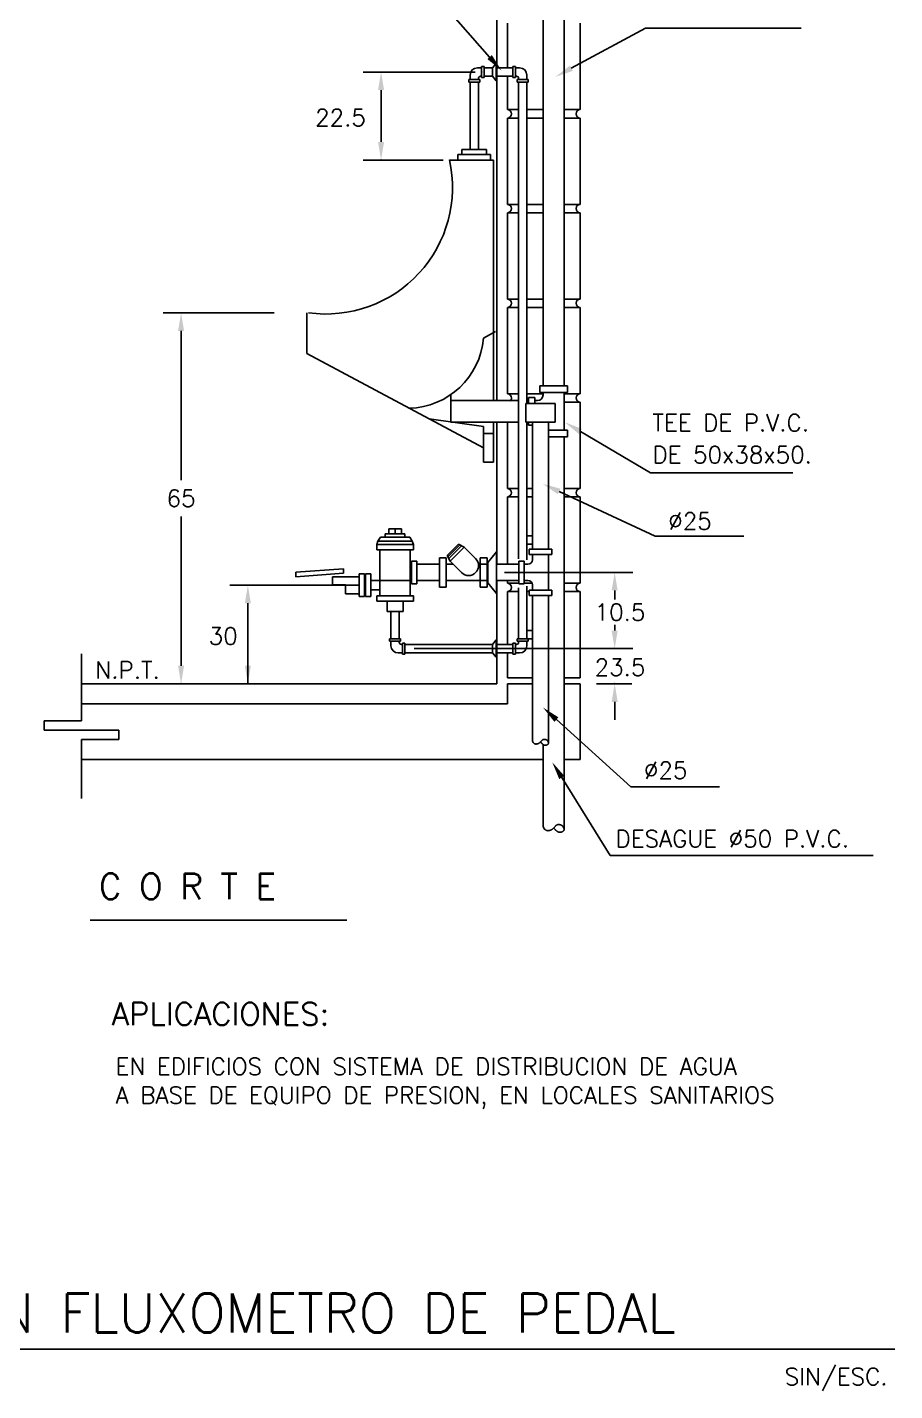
# Model space of a CAD drawing. Extents: x 145.7 to 190.5, y 293.8 to 329.7.
# Drawn here: x 161.68 to 166.81, y 317.52 to 325.58 of the extents above; entities that cross this region are included whole.
import ezdxf
from ezdxf.enums import TextEntityAlignment as Align

# ---------------------------------------------------------------- set-up
doc = ezdxf.new("R2010")
doc.units = 0
doc.header["$LTSCALE"] = 0.4
doc.header["$MEASUREMENT"] = 0
doc.layers.add('A13', color=130, linetype='CONTINUOUS')
doc.layers.add('LETRAS', color=50, linetype='CONTINUOUS')
doc.styles.add('ROMANS', font='ROMANS.SHX', dxfattribs={"width": 1.5, "height": 0.3})

msp = doc.modelspace()

# ---------------------------------------------------------------- linework, layer by layer
at = {"layer": 'A13'}
for p, q in [((164.7344, 323.4604), (164.7344, 326.1237)), ((164.8588, 323.4604), (164.8588, 325.952)), ((164.4603, 325.9267), (164.4603, 323.3738)), ((164.523, 325.6032), (164.523, 325.34)), ((164.9542, 325.6032), (164.9542, 325.0928)), ((164.3031, 325.2712), (164.3031, 325.2972)), ((164.3707, 325.34), (164.3459, 325.34)), ((164.3707, 325.29), (164.3647, 325.29)), ((164.3857, 325.3472), (164.3707, 325.3472)), ((164.3707, 325.3472), (164.3707, 325.2828)), ((164.3857, 325.2828), (164.3857, 325.3472)), ((164.3857, 325.34), (164.4362, 325.34)), ((164.3857, 325.29), (164.4362, 325.29)), ((164.4362, 325.34), (164.4574, 325.3665)), ((164.4362, 325.29), (164.4362, 325.34)), ((164.4362, 325.29), (164.4574, 325.2635)), ((164.4574, 325.2635), (164.4574, 325.3665)), ((164.4574, 325.34), (164.556, 325.34)), ((164.4574, 325.29), (164.556, 325.29)), ((164.523, 325.29), (164.523, 325.0928)), ((164.556, 325.2828), (164.556, 325.3472)), ((164.556, 325.3472), (164.571, 325.3472)), ((164.571, 325.3472), (164.571, 325.2828)), ((164.571, 325.34), (164.5958, 325.34)), ((164.571, 325.29), (164.577, 325.29)), ((164.6386, 325.2712), (164.6386, 325.2972)), ((164.2952, 325.2561), (164.2952, 325.2712)), ((164.2952, 325.2712), (164.3596, 325.2712)), ((164.3596, 325.2561), (164.2952, 325.2561)), ((164.3031, 324.857), (164.3031, 325.2561)), ((164.3518, 325.2712), (164.3518, 325.2772)), ((164.3518, 324.857), (164.3518, 325.2561)), ((164.3596, 325.2712), (164.3596, 325.2561)), ((164.3707, 325.2828), (164.3857, 325.2828)), ((164.571, 325.2828), (164.556, 325.2828)), ((164.5821, 325.2712), (164.5821, 325.2561)), ((164.6465, 325.2712), (164.5821, 325.2712)), ((164.5821, 325.2561), (164.6465, 325.2561)), ((164.5899, 325.2712), (164.5899, 325.2772)), ((164.5899, 323.3643), (164.5899, 325.2561)), ((164.6386, 323.3643), (164.6386, 325.2561)), ((164.6465, 325.2561), (164.6465, 325.2712)), ((164.523, 325.0928), (164.5899, 325.0928)), ((164.6386, 325.0928), (164.7344, 325.0928)), ((164.8588, 325.0928), (164.9542, 325.0928)), ((164.523, 325.0434), (164.523, 324.5331)), ((164.523, 325.0434), (164.5899, 325.0434)), ((164.6386, 325.0434), (164.7344, 325.0434)), ((164.8588, 325.0434), (164.9542, 325.0434)), ((164.9542, 325.0434), (164.9542, 324.5331)), ((164.2295, 324.7953), (164.2295, 324.8271)), ((164.2295, 324.8271), (164.4238, 324.8271)), ((164.254, 324.8271), (164.254, 324.857)), ((164.254, 324.857), (164.3993, 324.857)), ((164.3993, 324.8271), (164.254, 324.8271)), ((164.3993, 324.857), (164.3993, 324.8271)), ((164.4238, 324.8271), (164.4238, 324.7953)), ((164.1811, 324.7953), (164.4421, 324.7953)), ((164.4238, 324.7953), (164.2295, 324.7953)), ((164.4421, 323.3738), (164.4421, 324.7953)), ((164.523, 324.5331), (164.5899, 324.5331)), ((164.523, 324.4837), (164.5899, 324.4837)), ((164.523, 324.4837), (164.523, 323.9734)), ((164.6386, 324.5331), (164.7344, 324.5331)), ((164.6386, 324.4837), (164.7344, 324.4837)), ((164.8588, 324.5331), (164.9542, 324.5331)), ((164.8588, 324.4837), (164.9542, 324.4837)), ((164.9542, 324.4837), (164.9542, 323.9734)), ((164.523, 323.9734), (164.5899, 323.9734)), ((164.523, 323.924), (164.5899, 323.924)), ((164.523, 323.924), (164.523, 323.4137)), ((164.6386, 323.9734), (164.7344, 323.9734)), ((164.6386, 323.924), (164.7344, 323.924)), ((164.8588, 323.9734), (164.9542, 323.9734)), ((164.8588, 323.924), (164.9542, 323.924)), ((164.9542, 323.924), (164.9542, 323.4137)), ((163.3382, 323.7416), (163.3382, 323.8921)), ((164.3819, 323.7416), (164.4521, 323.7817)), ((163.3382, 323.7416), (163.3382, 323.6513)), ((163.3382, 323.6513), (164.3819, 323.094)), ((164.7143, 323.4604), (164.8789, 323.4604)), ((164.7143, 323.4221), (164.7143, 323.4604)), ((164.8789, 323.4604), (164.8789, 323.4221)), ((164.1892, 323.4089), (164.1892, 323.2462)), ((164.1892, 323.3738), (164.4603, 323.3738)), ((164.4603, 323.3738), (164.5899, 323.3738)), ((164.523, 323.4137), (164.5899, 323.4137)), ((164.5899, 322.4384), (164.5899, 323.3643)), ((164.6386, 323.4137), (164.7344, 323.4137)), ((164.6386, 323.3768), (164.6477, 323.3768)), ((164.6386, 323.3738), (164.6477, 323.3738)), ((164.6386, 323.3559), (164.6386, 323.3643)), ((164.6477, 323.3922), (164.6861, 323.3922)), ((164.6477, 323.3559), (164.6477, 323.3922)), ((164.6861, 323.3922), (164.6861, 323.3559)), ((164.6861, 323.3738), (164.7015, 323.3738)), ((164.8789, 323.4221), (164.7143, 323.4221)), ((164.7344, 323.4067), (164.7344, 323.4221)), ((164.8588, 323.1979), (164.8588, 323.4221)), ((164.8588, 323.4137), (164.9542, 323.4137)), ((164.8588, 323.3643), (164.9542, 323.3643)), ((164.9542, 323.3643), (164.9542, 322.854)), ((164.3819, 323.2198), (164.0602, 323.2657)), ((164.1892, 323.2462), (164.4603, 323.2462)), ((164.3819, 323.009), (164.3819, 323.2198)), ((164.4421, 323.009), (164.4421, 323.2462)), ((164.4603, 323.2462), (164.5899, 323.2462)), ((164.4603, 323.2462), (164.4603, 322.4059)), ((164.523, 323.2462), (164.523, 322.854)), ((164.6386, 323.2462), (164.6477, 323.2462)), ((164.6386, 322.4322), (164.6386, 323.2455)), ((164.6477, 323.2277), (164.6477, 323.2455)), ((164.6713, 323.2277), (164.6477, 323.2277)), ((164.8789, 323.1979), (164.7668, 323.1979)), ((164.8789, 323.1595), (164.8789, 323.1979)), ((164.4421, 323.1796), (164.3819, 323.1796)), ((164.7668, 323.1595), (164.8789, 323.1595)), ((164.8588, 320.8378), (164.8588, 323.1595)), ((164.523, 323.0845), (164.523, 323.0814)), ((164.3819, 323.009), (164.3819, 323.0291)), ((164.4421, 323.009), (164.3819, 323.009)), ((164.523, 322.854), (164.5899, 322.854)), ((164.523, 322.8046), (164.523, 322.4059)), ((164.523, 322.8046), (164.5899, 322.8046)), ((164.6386, 322.854), (164.6713, 322.854)), ((164.6386, 322.8046), (164.6713, 322.8046)), ((164.8588, 322.854), (164.9542, 322.854)), ((164.8588, 322.8046), (164.9542, 322.8046)), ((164.9542, 322.8046), (164.9542, 322.2943)), ((163.7581, 322.5427), (163.7733, 322.5656)), ((163.8012, 322.5859), (163.8012, 322.5656)), ((163.8215, 322.6163), (163.8215, 322.5859)), ((163.8215, 322.6163), (163.8975, 322.6163)), ((163.8975, 322.6163), (163.8975, 322.5859)), ((163.9178, 322.5859), (163.9178, 322.5656)), ((163.9457, 322.5656), (163.9609, 322.5427)), ((164.6386, 322.5741), (164.6713, 322.5741)), ((163.7505, 322.5224), (163.7581, 322.5427)), ((163.7505, 322.5224), (163.7505, 322.492)), ((163.7505, 322.492), (163.786, 322.492)), ((163.7697, 322.2199), (163.7697, 322.492)), ((163.7697, 322.492), (163.9493, 322.492)), ((163.933, 322.492), (163.786, 322.492)), ((163.933, 322.492), (163.9685, 322.492)), ((163.9493, 322.492), (163.9493, 322.2199)), ((163.9609, 322.5427), (163.9685, 322.5224)), ((163.9685, 322.5224), (163.9685, 322.492)), ((164.1677, 322.4581), (164.2343, 322.5248)), ((164.2684, 322.5074), (164.2343, 322.5248)), ((164.2684, 322.5074), (164.3356, 322.4402)), ((164.4077, 322.4167), (164.4587, 322.4804)), ((164.4587, 322.2332), (164.4587, 322.4804)), ((164.6386, 322.5248), (164.6713, 322.5248)), ((163.9884, 322.4059), (164.121, 322.4059)), ((164.1616, 322.4059), (164.2032, 322.4059)), ((164.1851, 322.4241), (164.1677, 322.4581)), ((164.2523, 322.3569), (164.1851, 322.4241)), ((164.3524, 322.4059), (164.3626, 322.4059)), ((164.3524, 322.4059), (164.4077, 322.4059)), ((164.4077, 322.2966), (164.4077, 322.4167)), ((164.4077, 322.2969), (164.4077, 322.4167)), ((164.4587, 322.4059), (164.591, 322.4059)), ((164.6222, 322.4059), (164.6449, 322.4059)), ((164.6713, 322.4635), (164.6713, 322.4323)), ((164.7668, 322.4635), (164.7668, 322.2529)), ((163.2717, 322.3586), (163.5536, 322.3796)), ((163.2717, 322.3329), (163.2717, 322.3586)), ((163.5536, 322.3539), (163.2717, 322.3329)), ((163.6467, 322.3315), (163.4902, 322.3315)), ((163.4902, 322.3315), (163.4902, 322.2849)), ((163.5536, 322.3796), (163.5536, 322.3539)), ((163.6853, 322.3105), (163.6779, 322.3105)), ((163.7697, 322.3105), (163.7165, 322.3105)), ((163.9493, 322.3105), (163.7697, 322.3105)), ((163.9884, 322.3105), (164.121, 322.3105)), ((164.1616, 322.3102), (164.4077, 322.3102)), ((164.4587, 322.3105), (164.591, 322.3105)), ((164.4603, 322.3105), (164.4603, 321.6999)), ((164.523, 322.3105), (164.523, 322.2943)), ((164.6222, 322.3105), (164.6449, 322.3105)), ((163.4902, 322.2849), (163.5655, 322.2849)), ((163.5655, 322.2849), (163.5655, 322.2306)), ((163.5655, 322.2306), (163.6467, 322.2306)), ((163.6853, 322.2552), (163.6779, 322.2552)), ((163.7697, 322.2552), (163.7165, 322.2552)), ((164.4077, 322.2969), (164.4587, 322.2332)), ((164.523, 322.2943), (164.591, 322.2943)), ((164.523, 322.2449), (164.5899, 322.2449)), ((164.523, 322.2449), (164.523, 321.9322)), ((164.5899, 321.9661), (164.5899, 322.2666)), ((164.6222, 322.2943), (164.6692, 322.2943)), ((164.6386, 321.9661), (164.6386, 322.2771)), ((164.6386, 322.2449), (164.6522, 322.2449)), ((164.6713, 322.2841), (164.6713, 322.2529)), ((164.8588, 322.2943), (164.9542, 322.2943)), ((164.8588, 322.2449), (164.9542, 322.2449)), ((164.9542, 322.2449), (164.9542, 321.7346)), ((163.7505, 322.2199), (163.7505, 322.189)), ((163.7505, 322.2199), (163.9685, 322.2199)), ((163.9685, 322.189), (163.7505, 322.189)), ((163.8119, 322.1268), (163.8119, 322.1881)), ((163.8119, 322.1881), (163.9071, 322.1881)), ((163.9071, 322.1881), (163.9071, 322.1268)), ((163.9685, 322.2199), (163.9685, 322.189)), ((163.9071, 322.1268), (163.8119, 322.1268)), ((163.8346, 321.9661), (163.8346, 322.1268)), ((163.8833, 321.9661), (163.8833, 322.1268)), ((164.6386, 322.0144), (164.6713, 322.0144)), ((163.8272, 321.9661), (163.8272, 321.9511)), ((163.8916, 321.9661), (163.8272, 321.9661)), ((163.8272, 321.9511), (163.8916, 321.9511)), ((163.835, 321.9511), (163.835, 321.925)), ((163.8837, 321.9511), (163.8837, 321.9451)), ((163.8916, 321.9511), (163.8916, 321.9661)), ((163.9026, 321.9322), (163.8966, 321.9322)), ((163.9026, 321.875), (163.9026, 321.9394)), ((163.9026, 321.9394), (163.9176, 321.9394)), ((163.9176, 321.9394), (163.9176, 321.875)), ((163.9176, 321.9322), (164.4362, 321.9322)), ((164.4362, 321.9329), (164.4574, 321.9594)), ((164.4362, 321.8829), (164.4362, 321.9329)), ((164.4574, 321.8564), (164.4574, 321.9594)), ((164.4603, 321.9322), (164.556, 321.9322)), ((164.556, 321.9394), (164.556, 321.875)), ((164.571, 321.9394), (164.556, 321.9394)), ((164.571, 321.875), (164.571, 321.9394)), ((164.571, 321.9322), (164.577, 321.9322)), ((164.5821, 321.9511), (164.5821, 321.9661)), ((164.5821, 321.9661), (164.6465, 321.9661)), ((164.6465, 321.9511), (164.5821, 321.9511)), ((164.5899, 321.9511), (164.5899, 321.9451)), ((164.6386, 321.9511), (164.6386, 321.925)), ((164.6465, 321.9661), (164.6465, 321.9511)), ((164.6465, 321.9651), (164.6713, 321.9651)), ((163.9026, 321.8822), (163.8778, 321.8822)), ((163.9176, 321.875), (163.9026, 321.875)), ((163.9176, 321.8822), (164.4367, 321.8822)), ((164.4362, 321.8829), (164.4574, 321.8564)), ((164.4603, 321.8822), (164.556, 321.8822)), ((164.523, 321.8822), (164.523, 321.7346)), ((164.556, 321.875), (164.571, 321.875)), ((164.571, 321.8822), (164.5958, 321.8822)), ((164.523, 321.7346), (164.6713, 321.7346)), ((164.8588, 321.7346), (164.9542, 321.7346)), ((164.6708, 321.3615), (164.672, 321.3594)), ((164.672, 321.3594), (164.6741, 321.3559)), ((164.6741, 321.3559), (164.6761, 321.353)), ((164.6761, 321.353), (164.6779, 321.3507)), ((164.6779, 321.3507), (164.6795, 321.3489)), ((164.6795, 321.3489), (164.6811, 321.3475)), ((164.6811, 321.3475), (164.6826, 321.3464)), ((164.6826, 321.3464), (164.6841, 321.3456)), ((164.6841, 321.3456), (164.6857, 321.3449)), ((164.6857, 321.3449), (164.6872, 321.3445)), ((164.6872, 321.3445), (164.6887, 321.3442)), ((164.6887, 321.3442), (164.6903, 321.344)), ((164.6903, 321.344), (164.6918, 321.3439)), ((164.6918, 321.3439), (164.6934, 321.3439)), ((164.6934, 321.3439), (164.6949, 321.344)), ((164.6949, 321.344), (164.6964, 321.3441)), ((164.6964, 321.3441), (164.6979, 321.3443)), ((164.6979, 321.3443), (164.6993, 321.3446)), ((164.6993, 321.3446), (164.7007, 321.3449)), ((164.7007, 321.3449), (164.7021, 321.3452)), ((164.7021, 321.3452), (164.7035, 321.3456)), ((164.7035, 321.3456), (164.7048, 321.3461)), ((164.7048, 321.3461), (164.7062, 321.3466)), ((164.7062, 321.3466), (164.7075, 321.3472)), ((164.7075, 321.3472), (164.7088, 321.3479)), ((164.7088, 321.3479), (164.7101, 321.3486)), ((164.7101, 321.3486), (164.7113, 321.3494)), ((164.7113, 321.3494), (164.7126, 321.3502)), ((164.7126, 321.3502), (164.7138, 321.3511)), ((164.7138, 321.3511), (164.715, 321.3521)), ((164.715, 321.3521), (164.7162, 321.3531)), ((164.7162, 321.3531), (164.7173, 321.3541)), ((164.7173, 321.3541), (164.7184, 321.3552)), ((164.7184, 321.3552), (164.7195, 321.3563)), ((164.7195, 321.3563), (164.7206, 321.3575)), ((164.7204, 321.355), (164.7196, 321.3561)), ((164.7213, 321.354), (164.7204, 321.355)), ((164.7206, 321.3575), (164.7216, 321.3586)), ((164.7221, 321.353), (164.7213, 321.354)), ((164.7216, 321.3586), (164.7226, 321.3598)), ((164.7229, 321.352), (164.7221, 321.353)), ((164.7226, 321.3598), (164.7237, 321.3609)), ((164.7236, 321.3511), (164.7229, 321.352)), ((164.7244, 321.3502), (164.7236, 321.3511)), ((164.7237, 321.3609), (164.7246, 321.3621)), ((164.7253, 321.3493), (164.7244, 321.3502)), ((164.7246, 321.3621), (164.7256, 321.3632)), ((164.7261, 321.3484), (164.7253, 321.3493)), ((164.7256, 321.3632), (164.7266, 321.3642)), ((164.727, 321.3475), (164.7261, 321.3484)), ((164.7266, 321.3642), (164.7276, 321.3652)), ((164.7279, 321.3466), (164.727, 321.3475)), ((164.7276, 321.3652), (164.7286, 321.3661)), ((164.7288, 321.3458), (164.7279, 321.3466)), ((164.7286, 321.3661), (164.7295, 321.367)), ((164.7297, 321.3449), (164.7288, 321.3458)), ((164.7295, 321.367), (164.7306, 321.3678)), ((164.7307, 321.3441), (164.7297, 321.3449)), ((164.7306, 321.3678), (164.7316, 321.3686)), ((164.7316, 321.3433), (164.7307, 321.3441)), ((164.7316, 321.3686), (164.7326, 321.3692)), ((164.7325, 321.3425), (164.7316, 321.3433)), ((164.7334, 321.3418), (164.7325, 321.3425)), ((164.7326, 321.3692), (164.7337, 321.3698)), ((164.7342, 321.3412), (164.7334, 321.3418)), ((164.7337, 321.3698), (164.7348, 321.3703)), ((164.7351, 321.3406), (164.7342, 321.3412)), ((164.7344, 320.8547), (164.7344, 321.3411)), ((164.7348, 321.3703), (164.736, 321.3707)), ((164.7359, 321.34), (164.7351, 321.3406)), ((164.736, 321.3707), (164.7372, 321.371)), ((164.7372, 321.371), (164.7384, 321.3713)), ((164.7384, 321.3713), (164.7396, 321.3714)), ((164.7396, 321.3714), (164.7408, 321.3715)), ((164.7408, 321.3715), (164.7421, 321.3716)), ((164.7421, 321.3716), (164.7434, 321.3716)), ((164.7434, 321.3716), (164.7446, 321.3715)), ((164.7446, 321.3715), (164.7459, 321.3713)), ((164.7459, 321.3713), (164.7472, 321.3711)), ((164.7472, 321.3711), (164.7485, 321.3708)), ((164.7485, 321.3708), (164.7497, 321.3705)), ((164.7497, 321.3705), (164.7509, 321.3702)), ((164.7509, 321.3702), (164.7521, 321.3697)), ((164.7521, 321.3697), (164.7532, 321.3693)), ((164.7532, 321.3693), (164.7543, 321.3687)), ((164.7543, 321.3687), (164.7553, 321.3681)), ((164.7553, 321.3681), (164.7562, 321.3675)), ((164.7562, 321.3675), (164.7572, 321.3669)), ((164.7572, 321.3669), (164.758, 321.3662)), ((164.758, 321.3662), (164.7588, 321.3655)), ((164.7588, 321.3655), (164.7596, 321.3647)), ((164.7601, 321.3402), (164.759, 321.3395)), ((164.7596, 321.3647), (164.7602, 321.3639)), ((164.7611, 321.3408), (164.7601, 321.3402)), ((164.7602, 321.3639), (164.7609, 321.3632)), ((164.7609, 321.3632), (164.7614, 321.3624)), ((164.762, 321.3415), (164.7611, 321.3408)), ((164.7614, 321.3624), (164.762, 321.3616)), ((164.762, 321.3616), (164.7625, 321.3608)), ((164.7628, 321.3423), (164.762, 321.3415)), ((164.7625, 321.3608), (164.7629, 321.3599)), ((164.7635, 321.343), (164.7628, 321.3423)), ((164.7629, 321.3599), (164.7633, 321.3591)), ((164.7633, 321.3591), (164.7638, 321.3583)), ((164.7642, 321.3438), (164.7635, 321.343)), ((164.7638, 321.3583), (164.7642, 321.3574)), ((164.7642, 321.3574), (164.7646, 321.3566)), ((164.7648, 321.3446), (164.7642, 321.3438)), ((164.7646, 321.3566), (164.765, 321.3558)), ((164.7653, 321.3453), (164.7648, 321.3446)), ((164.765, 321.3558), (164.7654, 321.3549)), ((164.7657, 321.346), (164.7653, 321.3453)), ((164.7654, 321.3549), (164.7657, 321.3541)), ((164.7657, 321.3541), (164.7661, 321.3533)), ((164.7661, 321.3467), (164.7657, 321.346)), ((164.7661, 321.3533), (164.7663, 321.3525)), ((164.7664, 321.3474), (164.7661, 321.3467)), ((164.7663, 321.3525), (164.7665, 321.3517)), ((164.7666, 321.3481), (164.7664, 321.3474)), ((164.7665, 321.3517), (164.7667, 321.351)), ((164.7667, 321.3488), (164.7666, 321.3481)), ((164.7667, 321.351), (164.7668, 321.3502)), ((164.7668, 321.3495), (164.7667, 321.3488)), ((164.7668, 321.3502), (164.7668, 321.3495)), ((164.7367, 321.3395), (164.7359, 321.34)), ((164.7375, 321.339), (164.7367, 321.3395)), ((164.7383, 321.3386), (164.7375, 321.339)), ((164.7391, 321.3382), (164.7383, 321.3386)), ((164.74, 321.3379), (164.7391, 321.3382)), ((164.741, 321.3376), (164.74, 321.3379)), ((164.742, 321.3373), (164.741, 321.3376)), ((164.743, 321.3371), (164.742, 321.3373)), ((164.7441, 321.3369), (164.743, 321.3371)), ((164.7453, 321.3368), (164.7441, 321.3369)), ((164.7464, 321.3367), (164.7453, 321.3368)), ((164.7477, 321.3367), (164.7464, 321.3367)), ((164.7489, 321.3368), (164.7477, 321.3367)), ((164.7502, 321.3369), (164.7489, 321.3368)), ((164.7515, 321.3371), (164.7502, 321.3369)), ((164.7528, 321.3373), (164.7515, 321.3371)), ((164.7542, 321.3377), (164.7528, 321.3373)), ((164.7554, 321.338), (164.7542, 321.3377)), ((164.7567, 321.3385), (164.7554, 321.338)), ((164.7579, 321.339), (164.7567, 321.3385)), ((164.759, 321.3395), (164.7579, 321.339)), ((164.8043, 320.8554), (164.8055, 320.8568)), ((164.8055, 320.8568), (164.8068, 320.8582)), ((164.8068, 320.8582), (164.8081, 320.8595)), ((164.8081, 320.8595), (164.8094, 320.8607)), ((164.8094, 320.8607), (164.8106, 320.8618)), ((164.8106, 320.8618), (164.8119, 320.8629)), ((164.8119, 320.8629), (164.8133, 320.8638)), ((164.8133, 320.8638), (164.8146, 320.8647)), ((164.8146, 320.8647), (164.816, 320.8655)), ((164.816, 320.8655), (164.8175, 320.8661)), ((164.8175, 320.8661), (164.819, 320.8666)), ((164.819, 320.8666), (164.8205, 320.867)), ((164.8205, 320.867), (164.8221, 320.8674)), ((164.8221, 320.8674), (164.8237, 320.8676)), ((164.8237, 320.8676), (164.8253, 320.8677)), ((164.8253, 320.8677), (164.8269, 320.8678)), ((164.8269, 320.8678), (164.8286, 320.8677)), ((164.8286, 320.8677), (164.8302, 320.8676)), ((164.8302, 320.8676), (164.8319, 320.8674)), ((164.8319, 320.8674), (164.8336, 320.8672)), ((164.8336, 320.8672), (164.8352, 320.8668)), ((164.8352, 320.8668), (164.8368, 320.8664)), ((164.8368, 320.8664), (164.8384, 320.8659)), ((164.8384, 320.8659), (164.8399, 320.8654)), ((164.8399, 320.8654), (164.8413, 320.8647)), ((164.8413, 320.8647), (164.8427, 320.8641)), ((164.8427, 320.8641), (164.8441, 320.8633)), ((164.8441, 320.8633), (164.8453, 320.8625)), ((164.8453, 320.8625), (164.8465, 320.8616)), ((164.8465, 320.8616), (164.8476, 320.8607)), ((164.8476, 320.8607), (164.8486, 320.8598)), ((164.8486, 320.8598), (164.8496, 320.8588)), ((164.8496, 320.8588), (164.8505, 320.8578)), ((164.8505, 320.8578), (164.8513, 320.8568)), ((164.8513, 320.8568), (164.852, 320.8558)), ((164.7344, 320.8547), (164.7359, 320.8519)), ((164.7359, 320.8519), (164.7387, 320.8473)), ((164.7387, 320.8473), (164.7412, 320.8436)), ((164.7412, 320.8436), (164.7435, 320.8406)), ((164.7435, 320.8406), (164.7457, 320.8383)), ((164.7457, 320.8383), (164.7477, 320.8364)), ((164.7477, 320.8364), (164.7497, 320.835)), ((164.7497, 320.835), (164.7517, 320.834)), ((164.7517, 320.834), (164.7536, 320.8332)), ((164.7536, 320.8332), (164.7556, 320.8326)), ((164.7556, 320.8326), (164.7577, 320.8321)), ((164.7577, 320.8321), (164.7597, 320.8319)), ((164.7597, 320.8319), (164.7617, 320.8318)), ((164.7617, 320.8318), (164.7637, 320.8318)), ((164.7637, 320.8318), (164.7657, 320.8319)), ((164.7657, 320.8319), (164.7676, 320.8321)), ((164.7676, 320.8321), (164.7695, 320.8324)), ((164.7695, 320.8324), (164.7714, 320.8327)), ((164.7714, 320.8327), (164.7732, 320.8331)), ((164.7732, 320.8331), (164.775, 320.8336)), ((164.775, 320.8336), (164.7768, 320.8341)), ((164.7768, 320.8341), (164.7786, 320.8347)), ((164.7786, 320.8347), (164.7803, 320.8354)), ((164.7803, 320.8354), (164.782, 320.8361)), ((164.782, 320.8361), (164.7837, 320.837)), ((164.7837, 320.837), (164.7853, 320.8379)), ((164.7853, 320.8379), (164.787, 320.8389)), ((164.787, 320.8389), (164.7886, 320.84)), ((164.7886, 320.84), (164.7902, 320.8412)), ((164.7902, 320.8412), (164.7917, 320.8424)), ((164.7917, 320.8424), (164.7933, 320.8437)), ((164.7933, 320.8437), (164.7947, 320.8451)), ((164.7947, 320.8451), (164.7962, 320.8465)), ((164.7962, 320.8465), (164.7976, 320.848)), ((164.7976, 320.848), (164.799, 320.8495)), ((164.7988, 320.8462), (164.7977, 320.8476)), ((164.7999, 320.8449), (164.7988, 320.8462)), ((164.799, 320.8495), (164.8003, 320.851)), ((164.8009, 320.8436), (164.7999, 320.8449)), ((164.8003, 320.851), (164.8017, 320.8525)), ((164.8019, 320.8424), (164.8009, 320.8436)), ((164.8017, 320.8525), (164.803, 320.8539)), ((164.803, 320.8412), (164.8019, 320.8424)), ((164.803, 320.8539), (164.8043, 320.8554)), ((164.804, 320.84), (164.803, 320.8412)), ((164.8051, 320.8388), (164.804, 320.84)), ((164.8062, 320.8377), (164.8051, 320.8388)), ((164.8073, 320.8365), (164.8062, 320.8377)), ((164.8085, 320.8354), (164.8073, 320.8365)), ((164.8097, 320.8342), (164.8085, 320.8354)), ((164.8109, 320.8331), (164.8097, 320.8342)), ((164.8121, 320.8321), (164.8109, 320.8331)), ((164.8133, 320.831), (164.8121, 320.8321)), ((164.8145, 320.8301), (164.8133, 320.831)), ((164.8156, 320.8291), (164.8145, 320.8301)), ((164.8167, 320.8283), (164.8156, 320.8291)), ((164.8178, 320.8275), (164.8167, 320.8283)), ((164.8188, 320.8268), (164.8178, 320.8275)), ((164.8199, 320.8261), (164.8188, 320.8268)), ((164.8209, 320.8255), (164.8199, 320.8261)), ((164.822, 320.8249), (164.8209, 320.8255)), ((164.8231, 320.8244), (164.822, 320.8249)), ((164.8243, 320.824), (164.8231, 320.8244)), ((164.8255, 320.8236), (164.8243, 320.824)), ((164.8268, 320.8232), (164.8255, 320.8236)), ((164.8281, 320.823), (164.8268, 320.8232)), ((164.8296, 320.8227), (164.8281, 320.823)), ((164.831, 320.8226), (164.8296, 320.8227)), ((164.8326, 320.8225), (164.831, 320.8226)), ((164.8341, 320.8225), (164.8326, 320.8225)), ((164.8358, 320.8226), (164.8341, 320.8225)), ((164.8375, 320.8227), (164.8358, 320.8226)), ((164.8392, 320.823), (164.8375, 320.8227)), ((164.8409, 320.8233), (164.8392, 320.823)), ((164.8426, 320.8237), (164.8409, 320.8233)), ((164.8443, 320.8242), (164.8426, 320.8237)), ((164.8459, 320.8248), (164.8443, 320.8242)), ((164.8475, 320.8254), (164.8459, 320.8248)), ((164.8489, 320.8262), (164.8475, 320.8254)), ((164.8503, 320.827), (164.8489, 320.8262)), ((164.8516, 320.8278), (164.8503, 320.827)), ((164.8528, 320.8288), (164.8516, 320.8278)), ((164.852, 320.8558), (164.8527, 320.8548)), ((164.8527, 320.8548), (164.8534, 320.8537)), ((164.8538, 320.8297), (164.8528, 320.8288)), ((164.8534, 320.8537), (164.854, 320.8526)), ((164.8548, 320.8307), (164.8538, 320.8297)), ((164.854, 320.8526), (164.8545, 320.8516)), ((164.8545, 320.8516), (164.8551, 320.8505)), ((164.8556, 320.8317), (164.8548, 320.8307)), ((164.8551, 320.8505), (164.8556, 320.8494)), ((164.8556, 320.8494), (164.8562, 320.8483)), ((164.8564, 320.8327), (164.8556, 320.8317)), ((164.8562, 320.8483), (164.8567, 320.8472)), ((164.8571, 320.8336), (164.8564, 320.8327)), ((164.8567, 320.8472), (164.8572, 320.8461)), ((164.8576, 320.8346), (164.8571, 320.8336)), ((164.8572, 320.8461), (164.8576, 320.8451)), ((164.8576, 320.8451), (164.858, 320.844)), ((164.8581, 320.8355), (164.8576, 320.8346)), ((164.858, 320.844), (164.8584, 320.843)), ((164.8585, 320.8364), (164.8581, 320.8355)), ((164.8584, 320.843), (164.8587, 320.842)), ((164.8587, 320.8373), (164.8585, 320.8364)), ((164.8587, 320.842), (164.8589, 320.841)), ((164.8589, 320.8382), (164.8587, 320.8373)), ((164.8589, 320.841), (164.859, 320.8401)), ((164.859, 320.8391), (164.8589, 320.8382)), ((164.859, 320.8401), (164.859, 320.8391))]:
    msp.add_line(p, q, dxfattribs=at)
at = {"layer": 'A13', "color": 20}
for p, q in [((164.4182, 325.4039), (164.043, 325.8314)), ((164.9013, 325.3374), (165.3404, 325.5752)), ((165.3404, 325.5752), (165.4471, 325.5752)), ((165.3404, 325.5752), (166.2605, 325.5752)), ((164.9548, 323.1913), (165.3685, 322.9463)), ((165.3685, 322.9463), (166.211, 322.9463)), ((164.8287, 322.8367), (165.3966, 322.5729)), ((163.7733, 322.5656), (163.9457, 322.5656)), ((163.8012, 322.5859), (163.9178, 322.5859)), ((163.8595, 322.6163), (163.8595, 322.5859)), ((165.3966, 322.5729), (165.9208, 322.5729)), ((163.7505, 322.5224), (163.9685, 322.5224)), ((163.7581, 322.5427), (163.9609, 322.5427)), ((164.1721, 322.4494), (164.2431, 322.5203)), ((164.1778, 322.4397), (164.2528, 322.5147)), ((164.1851, 322.4241), (164.2684, 322.5074)), ((162.0053, 321.8772), (162.0053, 321.4807)), ((162.0053, 321.4807), (161.7846, 321.4807)), ((161.7846, 321.4807), (161.7846, 321.4255)), ((161.7846, 321.4255), (162.226, 321.4255)), ((162.226, 321.4255), (162.226, 321.3704)), ((164.8132, 321.4882), (165.2527, 321.0917)), ((162.0053, 321.3704), (162.0053, 321.0223)), ((162.226, 321.3704), (162.0053, 321.3704)), ((164.8448, 321.1462), (165.1317, 320.686)), ((165.2527, 321.0917), (165.777, 321.0917)), ((165.1317, 320.686), (166.6865, 320.686))]:
    msp.add_line(p, q, dxfattribs=at)
at = {"layer": 'A13', "color": 20, "linetype": 'ByBlock'}
for p, q in [((164.3336, 325.315), (163.6698, 325.315)), ((163.7765, 325.2083), (163.7765, 324.902)), ((164.1441, 324.7953), (163.6698, 324.7953)), ((163.144, 323.8921), (162.4875, 323.8921)), ((162.5942, 323.7854), (162.5942, 322.9027)), ((162.5942, 321.8065), (162.5942, 322.6893)), ((164.5059, 322.3582), (165.2643, 322.3582)), ((163.6467, 322.2829), (162.8822, 322.2829)), ((165.1576, 322.2515), (165.1576, 322.198)), ((162.9889, 322.1762), (162.9889, 321.9392)), ((162.9889, 321.6999), (162.9889, 322.0459)), ((165.1576, 322.0145), (165.1576, 322.048)), ((165.1576, 322.048), (165.1576, 322.0145)), ((163.973, 321.9079), (165.2643, 321.9079)), ((163.144, 321.6999), (162.4875, 321.6999)), ((165.2596, 321.6999), (165.0509, 321.6999)), ((165.1576, 321.5932), (165.1576, 321.4865))]:
    msp.add_line(p, q, dxfattribs=at)
at = {"layer": 'A13', "linetype": 'Continuous'}
for p, q in [((164.6329, 323.2455), (164.6329, 323.3559)), ((164.6329, 323.3559), (164.8051, 323.3559)), ((164.8051, 323.3559), (164.8051, 323.2455)), ((164.8051, 323.2455), (164.6329, 323.2455)), ((164.6713, 323.2455), (164.6713, 322.4947)), ((164.7668, 323.2455), (164.7668, 322.4947)), ((164.6522, 322.4947), (164.6522, 322.4635)), ((164.7859, 322.4947), (164.6522, 322.4947)), ((164.7859, 322.4635), (164.7859, 322.4947)), ((163.9572, 322.425), (163.9884, 322.425)), ((163.9572, 322.384), (163.9572, 322.425)), ((163.9572, 322.3128), (163.9572, 322.4036)), ((163.9884, 322.425), (163.9884, 322.2914)), ((164.121, 322.445), (164.1616, 322.445)), ((164.121, 322.3915), (164.121, 322.445)), ((164.121, 322.2987), (164.121, 322.4171)), ((164.1616, 322.445), (164.1616, 322.2708)), ((164.3626, 322.3915), (164.3626, 322.445)), ((164.3626, 322.445), (164.4033, 322.445)), ((164.3626, 322.2987), (164.3626, 322.4171)), ((164.4033, 322.445), (164.4033, 322.2708)), ((164.591, 322.2914), (164.591, 322.425)), ((164.591, 322.425), (164.6222, 322.425)), ((164.6222, 322.425), (164.6222, 322.2914)), ((164.6522, 322.4635), (164.7859, 322.4635)), ((163.6467, 322.3087), (163.6467, 322.3497)), ((163.6467, 322.3497), (163.6779, 322.3497)), ((163.6467, 322.2375), (163.6467, 322.3283)), ((163.6779, 322.3497), (163.6779, 322.2161)), ((163.6853, 322.3497), (163.7165, 322.3497)), ((163.6853, 322.3087), (163.6853, 322.3497)), ((163.6853, 322.2375), (163.6853, 322.3283)), ((163.7165, 322.3497), (163.7165, 322.2161)), ((163.9572, 322.2914), (163.9572, 322.3262)), ((164.121, 322.2708), (164.121, 322.3161)), ((164.3626, 322.2708), (164.3626, 322.3161)), ((163.6467, 322.2161), (163.6467, 322.2509)), ((163.6853, 322.2161), (163.6853, 322.2509)), ((163.9884, 322.2914), (163.9572, 322.2914)), ((164.1616, 322.2708), (164.121, 322.2708)), ((164.4033, 322.2708), (164.3626, 322.2708)), ((164.6222, 322.2914), (164.591, 322.2914)), ((164.6522, 322.2217), (164.6522, 322.2529)), ((164.6522, 322.2529), (164.7859, 322.2529)), ((164.7859, 322.2529), (164.7859, 322.2217)), ((163.6779, 322.2161), (163.6467, 322.2161)), ((163.7165, 322.2161), (163.6853, 322.2161)), ((164.7859, 322.2217), (164.6522, 322.2217)), ((164.6713, 322.2217), (164.6713, 321.3607)), ((164.7668, 322.2217), (164.7668, 321.3492))]:
    msp.add_line(p, q, dxfattribs=at)
at = {"layer": 'A13', "color": 50}
for p, q in [((162.0053, 321.6999), (164.4603, 321.6999)), ((162.0569, 320.3038), (163.5746, 320.3038))]:
    msp.add_line(p, q, dxfattribs=at)
at = {"layer": 'A13', "color": 90}
for p, q in [((164.523, 321.6999), (164.6713, 321.6999)), ((164.523, 321.6999), (164.523, 321.581)), ((164.8588, 321.6999), (164.9542, 321.6999)), ((164.9542, 321.6999), (164.9542, 321.2518)), ((162.0053, 321.581), (164.523, 321.581)), ((162.0053, 321.2518), (164.7344, 321.2518)), ((164.8588, 321.2518), (164.9542, 321.2518))]:
    msp.add_line(p, q, dxfattribs=at)
at = {"layer": 'A13'}
for centre, radius, start, end in [((164.3459, 325.2972), 0.0428, 90, 180), ((164.3647, 325.2772), 0.0129, 90, 180), ((164.577, 325.2772), 0.0129, 0, 90), ((164.5958, 325.2972), 0.0428, 0, 90), ((164.523, 325.0681), 0.0247, 270, 90), ((164.9542, 325.0681), 0.0247, 90, 270), ((163.4507, 324.6333), 0.7482, 262.129, 12.50606), ((164.523, 324.5084), 0.0247, 270, 90), ((164.9542, 324.5084), 0.0247, 90, 270), ((164.523, 323.9487), 0.0247, 270, 90), ((164.9542, 323.9487), 0.0247, 90, 270), ((163.9312, 323.7805), 0.4523, 271.49881, 355.067), ((164.523, 323.389), 0.0247, 311.95041, 90), ((164.7015, 323.4067), 0.0329, 270, 0), ((164.9542, 323.389), 0.0247, 90, 270), ((164.523, 322.8293), 0.0247, 270, 90), ((164.9542, 322.8293), 0.0247, 90, 270), ((164.2939, 322.3985), 0.0589, 225, 45), ((164.6449, 322.4323), 0.0263, 270, 360), ((164.6449, 322.2841), 0.0263, 360, 90), ((164.523, 322.2696), 0.0247, 270, 90), ((164.9542, 322.2696), 0.0247, 90, 270), ((163.8778, 321.925), 0.0428, 180, 270), ((163.8966, 321.9451), 0.0129, 180, 270), ((164.577, 321.9451), 0.0129, 270, 360), ((164.5958, 321.925), 0.0428, 270, 0)]:
    msp.add_arc(centre, radius, start, end, dxfattribs=at)
at = {"layer": 'A13', "color": 20, "linetype": 'ByBlock'}
for p in [(164.3707, 325.315), (163.7765, 324.7953), (162.5942, 321.6999), (165.1576, 321.6999)]:
    msp.add_point(p, dxfattribs=at)
at = {"layer": 'A13', "color": 20}
for points in [[(164.4316, 325.4156), (164.4049, 325.3922), (164.4886, 325.3237)], [(164.9098, 325.3217), (164.8928, 325.353), (164.8075, 325.2866)], [(164.9639, 323.2066), (164.9457, 323.176), (164.863, 323.2457)], [(164.8212, 322.8206), (164.8362, 322.8528), (164.732, 322.8817)], [(164.8013, 321.475), (164.8251, 321.5014), (164.734, 321.5597)], [(164.8298, 321.1368), (164.8599, 321.1556), (164.7884, 321.2367)]]:
    msp.add_solid(points, dxfattribs=at)
at = {"layer": 'A13', "color": 20, "linetype": 'ByBlock'}
for points in [[(163.7587, 325.2083), (163.7943, 325.2083), (163.7765, 325.315)], [(163.7587, 324.902), (163.7943, 324.902), (163.7765, 324.7953)], [(162.5764, 323.7854), (162.6119, 323.7854), (162.5942, 323.8921)], [(165.1398, 322.2515), (165.1754, 322.2515), (165.1576, 322.3582)], [(162.9711, 322.1762), (163.0067, 322.1762), (162.9889, 322.2829)], [(165.1398, 322.0145), (165.1754, 322.0145), (165.1576, 321.9079)], [(165.1398, 322.0145), (165.1754, 322.0145), (165.1576, 321.9079)], [(162.5764, 321.8065), (162.6119, 321.8065), (162.5942, 321.6999)], [(162.9711, 321.8065), (163.0067, 321.8065), (162.9889, 321.6999)], [(162.9711, 321.8065), (163.0067, 321.8065), (162.9889, 321.6999)], [(165.1398, 321.5932), (165.1754, 321.5932), (165.1576, 321.6999)]]:
    msp.add_solid(points, dxfattribs=at)
at = {"layer": 'LETRAS'}
msp.add_line((157.2014, 317.7677), (166.8135, 317.7677), dxfattribs=at)

# ---------------------------------------------------------------- texts
at = {"layer": 'LETRAS', "linetype": 'ByBlock', "style": 'ROMANS'}
for s, p in [('22.5', (163.5367, 325.046)), ('65', (162.5942, 322.796)), ('10.5', (165.1892, 322.123)), ('30', (162.8431, 321.982)), ('23.5', (165.1892, 321.7971))]:
    msp.add_text(s, height=0.1, dxfattribs=at).set_placement(p, align=Align.MIDDLE_CENTER)
at = {"layer": 'LETRAS', "style": 'ROMANS'}
for s, p in [('TEE DE P.V.C.', (165.381, 323.1926)), ('DE 50x38x50.', (165.381, 323.0037)), ('%%c25', (165.4746, 322.6114)), ('N.P.T.', (162.0874, 321.7313)), ('%%c25', (165.3307, 321.1386)), ('DESAGUE %%c50 P.V.C.', (165.1632, 320.7342)), ('EN EDIFICIOS CON SISTEMA DE DISTRIBUCION DE AGUA', (162.2074, 319.3885)), ('A BASE DE EQUIPO DE PRESION, EN LOCALES SANITARIOS', (162.2074, 319.2185)), ('SIN/ESC.', (166.1628, 317.5554))]:
    msp.add_text(s, height=0.1, dxfattribs=at).set_placement(p)
at = {"layer": 'LETRAS', "color": 90, "style": 'ROMANS'}
for s, height, p in [('C O R T E', 0.15, (162.1073, 320.4278)), ('APLICACIONES:', 0.133282, (162.1846, 319.6823)), ('DETALLE DE MINGITORIO CON FLUXOMETRO DE PEDAL', 0.23, (157.2684, 317.8671))]:
    msp.add_text(s, height=height, dxfattribs=at).set_placement(p)

doc.saveas('drawing.dxf')
